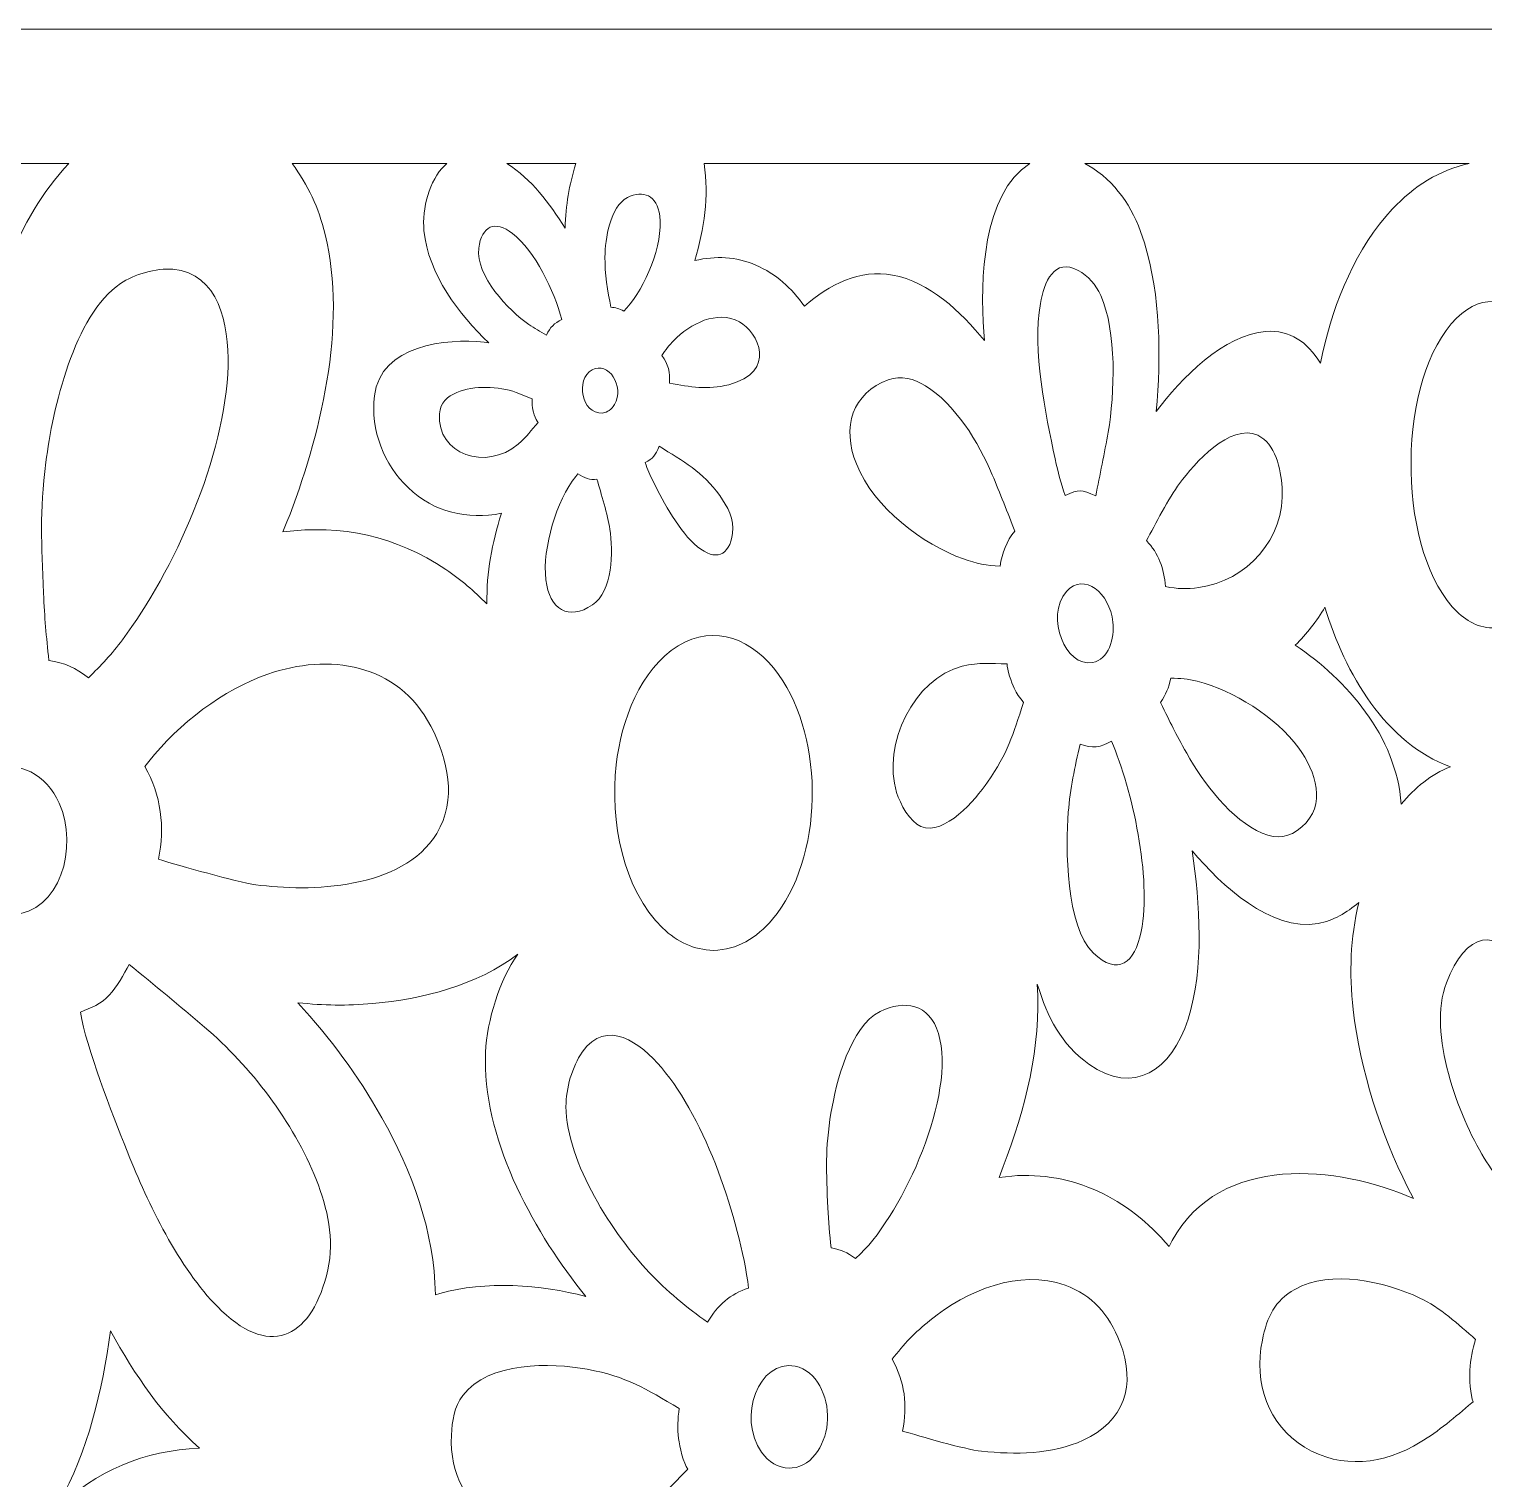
# Model space of a CAD drawing. Header units: centimetres. Extents: x -59 to 59, y -29 to 29.
# Drawn here: x 45.32 to 53, y -22.99 to -15.35 of the extents above; entities that cross this region are included whole.
import ezdxf

# ---------------------------------------------------------------- set-up
doc = ezdxf.new("R2010")
doc.units = ezdxf.units.CM
doc.header["$MEASUREMENT"] = 0
doc.layers.add('Camada 1', color=7, linetype='Continuous')

msp = doc.modelspace()

# ---------------------------------------------------------------- linework, layer by layer
at = {"layer": 'Camada 1', "color": 250, "lineweight": 9}
msp.add_open_spline([(56.365, -26.42502), (56.365, -26.42502), (56.365, -25.81689), (56.365, -25.81689), (56.365, -25.81689), (56.365, -25.81689), (56.61497, -25.81689), (56.61497, -25.81689), (56.61497, -25.81689), (56.61497, -25.81689), (56.61497, -24.53133), (56.61497, -24.53133), (56.61497, -24.53133), (56.61497, -24.53133), (56.365, -24.53133), (56.365, -24.53133), (56.365, -24.53133), (56.365, -24.53133), (56.365, -23.24575), (56.365, -23.24575), (56.365, -23.24575), (56.365, -23.24575), (56.61497, -23.24575), (56.61497, -23.24575), (56.61497, -23.24575), (56.61497, -23.24575), (56.61497, -21.95968), (56.61497, -21.95968), (56.61497, -21.95968), (56.61497, -21.95968), (56.365, -21.95968), (56.365, -21.95968), (56.365, -21.95968), (56.365, -21.95968), (56.365, -20.6741), (56.365, -20.6741), (56.365, -20.6741), (56.365, -20.6741), (56.61497, -20.6741), (56.61497, -20.6741), (56.61497, -20.6741), (56.61497, -20.6741), (56.61497, -19.38802), (56.61497, -19.38802), (56.61497, -19.38802), (56.61497, -19.38802), (56.365, -19.38802), (56.365, -19.38802), (56.365, -19.38802), (56.365, -19.38802), (56.365, -15.34581), (56.365, -15.34581), (56.365, -15.34581), (56.365, -15.34581), (34.00492, -15.34581), (34.00492, -15.34581), (34.00492, -15.34581), (34.00492, -15.34581), (34.00492, -19.38802), (34.00492, -19.38802), (34.00492, -19.38802), (34.00492, -19.38802), (33.75495, -19.38802), (33.75495, -19.38802), (33.75495, -19.38802), (33.75495, -19.38802), (33.75495, -20.6741), (33.75495, -20.6741), (33.75495, -20.6741), (33.75495, -20.6741), (34.00492, -20.6741), (34.00492, -20.6741), (34.00492, -20.6741), (34.00492, -20.6741), (34.00492, -21.95968), (34.00492, -21.95968), (34.00492, -21.95968), (34.00492, -21.95968), (33.75495, -21.95968), (33.75495, -21.95968), (33.75495, -21.95968), (33.75495, -21.95968), (33.75495, -23.24575), (33.75495, -23.24575), (33.75495, -23.24575), (33.75495, -23.24575), (34.00492, -23.24575), (34.00492, -23.24575), (34.00492, -23.24575), (34.00492, -23.24575), (34.00492, -24.53133), (34.00492, -24.53133), (34.00492, -24.53133), (34.00492, -24.53133), (33.75495, -24.53133), (33.75495, -24.53133), (33.75495, -24.53133), (33.75495, -24.53133), (33.75495, -25.81689), (33.75495, -25.81689), (33.75495, -25.81689), (33.75495, -25.81689), (34.00492, -25.81689), (34.00492, -25.81689), (34.00492, -25.81689), (34.00492, -25.81689), (34.00492, -26.42502), (34.00492, -26.42502)], degree=3, knots=[0, 0, 0, 0, 0.0357143, 0.0357143, 0.0357143, 0.0357143, 0.0714286, 0.0714286, 0.0714286, 0.0714286, 0.1071429, 0.1071429, 0.1071429, 0.1071429, 0.1428571, 0.1428571, 0.1428571, 0.1428571, 0.1785714, 0.1785714, 0.1785714, 0.1785714, 0.2142857, 0.2142857, 0.2142857, 0.2142857, 0.25, 0.25, 0.25, 0.25, 0.2857143, 0.2857143, 0.2857143, 0.2857143, 0.3214286, 0.3214286, 0.3214286, 0.3214286, 0.3571429, 0.3571429, 0.3571429, 0.3571429, 0.3928571, 0.3928571, 0.3928571, 0.3928571, 0.4285714, 0.4285714, 0.4285714, 0.4285714, 0.4642857, 0.4642857, 0.4642857, 0.4642857, 0.5, 0.5, 0.5, 0.5, 0.5357143, 0.5357143, 0.5357143, 0.5357143, 0.5714286, 0.5714286, 0.5714286, 0.5714286, 0.6071429, 0.6071429, 0.6071429, 0.6071429, 0.6428571, 0.6428571, 0.6428571, 0.6428571, 0.6785714, 0.6785714, 0.6785714, 0.6785714, 0.7142857, 0.7142857, 0.7142857, 0.7142857, 0.75, 0.75, 0.75, 0.75, 0.7857143, 0.7857143, 0.7857143, 0.7857143, 0.8214286, 0.8214286, 0.8214286, 0.8214286, 0.8571429, 0.8571429, 0.8571429, 0.8571429, 0.8928571, 0.8928571, 0.8928571, 0.8928571, 0.9285714, 0.9285714, 0.9285714, 0.9285714, 1, 1, 1, 1], dxfattribs=at)
at = {"layer": 'Camada 1', "color": 1, "lineweight": 9}
for points, knots in [([(43.16285, -17.25267), (43.00019, -17.09059), (42.8357, -17.02449), (42.61842, -17.0144), (42.61842, -17.0144), (42.75181, -16.80236), (42.8804, -16.53649), (42.88069, -16.27386), (42.88069, -16.27386), (42.88078, -16.19449), (42.86963, -16.1285), (42.84277, -16.05453), (42.84277, -16.05453), (42.84277, -16.05453), (45.53283, -16.05453), (45.53283, -16.05453), (45.53283, -16.05453), (45.38938, -16.20648), (45.29369, -16.37697), (45.21368, -16.57538), (45.21368, -16.57538), (45.11246, -16.82635), (45.05211, -17.09118), (45.01207, -17.3606), (45.01207, -17.3606), (44.87975, -17.0696), (44.72463, -16.78471), (44.51349, -16.55118), (44.51349, -16.55118), (44.30155, -16.31678), (43.9994, -16.11328), (43.68644, -16.23086), (43.68644, -16.23086), (43.40241, -16.33758), (43.25027, -16.66184), (43.18795, -16.95839), (43.18795, -16.95839), (43.16644, -17.06075), (43.16109, -17.14804), (43.16285, -17.25267)], [0, 0, 0, 0, 0.0909091, 0.0909091, 0.0909091, 0.0909091, 0.1818182, 0.1818182, 0.1818182, 0.1818182, 0.2727273, 0.2727273, 0.2727273, 0.2727273, 0.3636364, 0.3636364, 0.3636364, 0.3636364, 0.4545455, 0.4545455, 0.4545455, 0.4545455, 0.5454545, 0.5454545, 0.5454545, 0.5454545, 0.6363636, 0.6363636, 0.6363636, 0.6363636, 0.7272727, 0.7272727, 0.7272727, 0.7272727, 0.8181818, 0.8181818, 0.8181818, 0.8181818, 1, 1, 1, 1]), ([(47.7383, -18.37783), (47.73483, -18.2067), (47.76366, -18.06074), (47.81444, -17.89974), (47.81444, -17.89974), (47.63366, -17.93304), (47.46173, -17.89675), (47.32238, -17.76436), (47.32238, -17.76436), (47.19638, -17.64466), (47.12262, -17.46167), (47.14456, -17.28009), (47.14456, -17.28009), (47.17699, -17.01158), (47.5262, -16.97492), (47.72273, -16.99761), (47.72273, -16.99761), (47.72273, -16.99761), (47.74757, -17.00094), (47.74757, -17.00094), (47.74757, -17.00094), (47.59426, -16.85272), (47.42726, -16.63913), (47.40601, -16.40812), (47.40601, -16.40812), (47.39542, -16.29297), (47.43403, -16.1433), (47.51525, -16.06516), (47.51525, -16.06516), (47.51525, -16.06516), (47.52693, -16.05452), (47.52693, -16.05452), (47.52693, -16.05452), (47.52693, -16.05452), (46.71049, -16.05453), (46.71049, -16.05453), (46.71049, -16.05453), (46.79674, -16.17069), (46.84872, -16.28483), (46.88448, -16.42907), (46.88448, -16.42907), (47.00349, -16.90917), (46.85838, -17.50086), (46.68336, -17.94542), (46.68336, -17.94542), (46.68336, -17.94542), (46.66234, -17.998), (46.66234, -17.998), (46.66234, -17.998), (46.97096, -17.95774), (47.25701, -18.0183), (47.52142, -18.19667), (47.52142, -18.19667), (47.60371, -18.25218), (47.66698, -18.30726), (47.7383, -18.37783)], [0, 0, 0, 0, 0.0666667, 0.0666667, 0.0666667, 0.0666667, 0.1333333, 0.1333333, 0.1333333, 0.1333333, 0.2, 0.2, 0.2, 0.2, 0.2666667, 0.2666667, 0.2666667, 0.2666667, 0.3333333, 0.3333333, 0.3333333, 0.3333333, 0.4, 0.4, 0.4, 0.4, 0.4666667, 0.4666667, 0.4666667, 0.4666667, 0.5333333, 0.5333333, 0.5333333, 0.5333333, 0.6, 0.6, 0.6, 0.6, 0.6666667, 0.6666667, 0.6666667, 0.6666667, 0.7333333, 0.7333333, 0.7333333, 0.7333333, 0.8, 0.8, 0.8, 0.8, 0.8666667, 0.8666667, 0.8666667, 0.8666667, 1, 1, 1, 1]), ([(47.84314, -16.05453), (47.97473, -16.13845), (48.06596, -16.26111), (48.15022, -16.39602), (48.15022, -16.39602), (48.15626, -16.26862), (48.16952, -16.17491), (48.20757, -16.05453), (48.20757, -16.05453), (48.20757, -16.05453), (47.84314, -16.05453), (47.84314, -16.05453)], [0, 0, 0, 0, 0.25, 0.25, 0.25, 0.25, 0.5, 0.5, 0.5, 0.5, 1, 1, 1, 1]), ([(49.41296, -16.80789), (49.34325, -16.70977), (49.26384, -16.63727), (49.15642, -16.59101), (49.15642, -16.59101), (49.04858, -16.54456), (48.9469, -16.54128), (48.83433, -16.56639), (48.83433, -16.56639), (48.88324, -16.39844), (48.91165, -16.22979), (48.88303, -16.05453), (48.88303, -16.05453), (48.88303, -16.05453), (50.60136, -16.05453), (50.60136, -16.05453), (50.60136, -16.05453), (50.35122, -16.21425), (50.34004, -16.67189), (50.35861, -16.94299), (50.35861, -16.94299), (50.35861, -16.94299), (50.36215, -16.98907), (50.36215, -16.98907), (50.36215, -16.98907), (50.23485, -16.83387), (50.07381, -16.67947), (49.87792, -16.64299), (49.87792, -16.64299), (49.70708, -16.61117), (49.54215, -16.69204), (49.41296, -16.80789)], [0, 0, 0, 0, 0.1111111, 0.1111111, 0.1111111, 0.1111111, 0.2222222, 0.2222222, 0.2222222, 0.2222222, 0.3333333, 0.3333333, 0.3333333, 0.3333333, 0.4444444, 0.4444444, 0.4444444, 0.4444444, 0.5555556, 0.5555556, 0.5555556, 0.5555556, 0.6666667, 0.6666667, 0.6666667, 0.6666667, 0.7777778, 0.7777778, 0.7777778, 0.7777778, 1, 1, 1, 1]), ([(52.13404, -17.10699), (52.06342, -16.99587), (51.97569, -16.93165), (51.84647, -16.94067), (51.84647, -16.94067), (51.62917, -16.95585), (51.39602, -17.18791), (51.26853, -17.3627), (51.26853, -17.3627), (51.29467, -17.073), (51.29188, -16.75331), (51.20619, -16.47386), (51.20619, -16.47386), (51.15537, -16.30812), (51.07413, -16.17288), (50.93449, -16.08013), (50.93449, -16.08013), (50.93449, -16.08013), (50.89128, -16.05453), (50.89128, -16.05453), (50.89128, -16.05453), (50.89128, -16.05453), (52.91953, -16.05453), (52.91953, -16.05453), (52.91953, -16.05453), (52.75906, -16.09021), (52.62959, -16.17172), (52.51363, -16.29535), (52.51363, -16.29535), (52.32503, -16.49642), (52.20716, -16.78259), (52.14494, -17.05646), (52.14494, -17.05646), (52.14494, -17.05646), (52.13404, -17.10699), (52.13404, -17.10699)], [0, 0, 0, 0, 0.1, 0.1, 0.1, 0.1, 0.2, 0.2, 0.2, 0.2, 0.3, 0.3, 0.3, 0.3, 0.4, 0.4, 0.4, 0.4, 0.5, 0.5, 0.5, 0.5, 0.6, 0.6, 0.6, 0.6, 0.7, 0.7, 0.7, 0.7, 0.8, 0.8, 0.8, 0.8, 1, 1, 1, 1]), ([(48.39147, -16.81289), (48.37525, -16.73147), (48.35923, -16.63125), (48.36057, -16.54799), (48.36057, -16.54799), (48.36214, -16.45194), (48.38709, -16.28241), (48.47865, -16.23479), (48.47865, -16.23479), (48.56309, -16.19086), (48.63574, -16.22321), (48.64974, -16.33142), (48.64974, -16.33142), (48.66917, -16.48165), (48.57097, -16.71253), (48.47664, -16.81554), (48.47664, -16.81554), (48.47664, -16.81554), (48.45933, -16.83343), (48.45933, -16.83343), (48.45933, -16.83343), (48.43528, -16.81971), (48.41817, -16.81492), (48.39147, -16.81289)], [0, 0, 0, 0, 0.1428571, 0.1428571, 0.1428571, 0.1428571, 0.2857143, 0.2857143, 0.2857143, 0.2857143, 0.4285714, 0.4285714, 0.4285714, 0.4285714, 0.5714286, 0.5714286, 0.5714286, 0.5714286, 0.7142857, 0.7142857, 0.7142857, 0.7142857, 1, 1, 1, 1]), ([(48.05151, -16.95926), (48.07244, -16.91789), (48.09273, -16.89673), (48.13301, -16.87809), (48.13301, -16.87809), (48.09287, -16.72642), (47.99394, -16.51816), (47.87225, -16.42322), (47.87225, -16.42322), (47.78199, -16.35279), (47.7101, -16.3824), (47.69488, -16.50122), (47.69488, -16.50122), (47.67653, -16.64449), (47.8537, -16.83269), (47.95827, -16.90335), (47.95827, -16.90335), (47.99035, -16.92503), (48.01813, -16.94066), (48.05151, -16.95926)], [0, 0, 0, 0, 0.1666667, 0.1666667, 0.1666667, 0.1666667, 0.3333333, 0.3333333, 0.3333333, 0.3333333, 0.5, 0.5, 0.5, 0.5, 0.6666667, 0.6666667, 0.6666667, 0.6666667, 1, 1, 1, 1]), ([(50.94913, -17.80783), (50.97052, -17.7008), (50.99619, -17.57907), (51.01469, -17.47219), (51.01469, -17.47219), (51.04999, -17.26822), (51.06081, -16.94039), (50.9758, -16.75134), (50.9758, -16.75134), (50.95011, -16.69423), (50.91001, -16.64767), (50.85716, -16.61851), (50.85716, -16.61851), (50.73161, -16.54925), (50.67619, -16.68066), (50.65713, -16.79358), (50.65713, -16.79358), (50.61562, -17.03943), (50.68342, -17.37339), (50.7354, -17.61308), (50.7354, -17.61308), (50.7516, -17.68777), (50.76293, -17.73501), (50.78854, -17.80655), (50.78854, -17.80655), (50.85955, -17.7699), (50.87334, -17.77446), (50.94913, -17.80783)], [0, 0, 0, 0, 0.125, 0.125, 0.125, 0.125, 0.25, 0.25, 0.25, 0.25, 0.375, 0.375, 0.375, 0.375, 0.5, 0.5, 0.5, 0.5, 0.625, 0.625, 0.625, 0.625, 0.75, 0.75, 0.75, 0.75, 1, 1, 1, 1]), ([(45.42706, -18.67519), (45.41392, -18.54602), (45.40427, -18.45211), (45.39931, -18.32166), (45.39931, -18.32166), (45.38904, -18.0515), (45.37703, -17.90275), (45.41177, -17.63), (45.41177, -17.63), (45.44758, -17.34881), (45.5596, -16.85454), (45.80509, -16.68787), (45.80509, -16.68787), (45.87634, -16.6395), (45.99474, -16.60537), (46.08113, -16.61237), (46.08113, -16.61237), (46.32396, -16.63204), (46.37741, -16.90541), (46.37244, -17.12174), (46.37244, -17.12174), (46.36158, -17.59429), (46.0843, -18.21063), (45.81542, -18.56676), (45.81542, -18.56676), (45.75973, -18.64052), (45.70251, -18.70403), (45.63585, -18.76663), (45.63585, -18.76663), (45.56817, -18.71499), (45.50965, -18.68766), (45.42706, -18.67519)], [0, 0, 0, 0, 0.1111111, 0.1111111, 0.1111111, 0.1111111, 0.2222222, 0.2222222, 0.2222222, 0.2222222, 0.3333333, 0.3333333, 0.3333333, 0.3333333, 0.4444444, 0.4444444, 0.4444444, 0.4444444, 0.5555556, 0.5555556, 0.5555556, 0.5555556, 0.6666667, 0.6666667, 0.6666667, 0.6666667, 0.7777778, 0.7777778, 0.7777778, 0.7777778, 1, 1, 1, 1]), ([(53.04286, -18.50448), (52.95563, -18.50115), (52.89002, -18.46062), (52.8299, -18.3923), (52.8299, -18.3923), (52.53387, -18.05589), (52.53817, -17.18345), (52.85301, -16.87011), (52.85301, -16.87011), (52.99386, -16.72992), (53.15816, -16.76671), (53.27548, -16.91826), (53.27548, -16.91826), (53.46146, -17.15853), (53.50044, -17.57707), (53.4582, -17.87567), (53.4582, -17.87567), (53.4256, -18.10621), (53.30455, -18.49725), (53.04286, -18.50448)], [0, 0, 0, 0, 0.1666667, 0.1666667, 0.1666667, 0.1666667, 0.3333333, 0.3333333, 0.3333333, 0.3333333, 0.5, 0.5, 0.5, 0.5, 0.6666667, 0.6666667, 0.6666667, 0.6666667, 1, 1, 1, 1]), ([(48.70048, -17.21392), (48.81167, -17.23202), (48.9012, -17.25039), (49.01311, -17.22126), (49.01311, -17.22126), (49.27155, -17.15398), (49.16945, -16.94319), (49.06937, -16.88969), (49.06937, -16.88969), (48.95155, -16.82671), (48.80995, -16.89881), (48.72318, -16.98843), (48.72318, -16.98843), (48.70008, -17.01228), (48.67915, -17.03846), (48.66135, -17.06711), (48.66135, -17.06711), (48.69343, -17.11217), (48.70597, -17.15735), (48.70048, -17.21392)], [0, 0, 0, 0, 0.1666667, 0.1666667, 0.1666667, 0.1666667, 0.3333333, 0.3333333, 0.3333333, 0.3333333, 0.5, 0.5, 0.5, 0.5, 0.6666667, 0.6666667, 0.6666667, 0.6666667, 1, 1, 1, 1]), ([(48.34747, -17.37098), (48.23623, -17.37704), (48.20359, -17.19356), (48.29282, -17.1433), (48.29282, -17.1433), (48.37861, -17.09497), (48.46622, -17.22981), (48.4104, -17.32645), (48.4104, -17.32645), (48.39511, -17.35294), (48.37519, -17.3659), (48.34747, -17.37098)], [0, 0, 0, 0, 0.25, 0.25, 0.25, 0.25, 0.5, 0.5, 0.5, 0.5, 1, 1, 1, 1]), ([(50.52286, -17.99447), (50.48551, -17.89865), (50.44309, -17.79063), (50.40367, -17.6963), (50.40367, -17.6963), (50.33269, -17.52647), (50.20622, -17.32168), (50.05086, -17.22739), (50.05086, -17.22739), (49.99046, -17.19073), (49.92254, -17.17001), (49.85487, -17.19523), (49.85487, -17.19523), (49.66681, -17.26531), (49.60777, -17.44418), (49.68651, -17.63957), (49.68651, -17.63957), (49.78, -17.87157), (50.03753, -18.06401), (50.25246, -18.14061), (50.25246, -18.14061), (50.31917, -18.16438), (50.3751, -18.17556), (50.44522, -18.1778), (50.44522, -18.1778), (50.45473, -18.10981), (50.47855, -18.04495), (50.52286, -17.99447)], [0, 0, 0, 0, 0.125, 0.125, 0.125, 0.125, 0.25, 0.25, 0.25, 0.25, 0.375, 0.375, 0.375, 0.375, 0.5, 0.5, 0.5, 0.5, 0.625, 0.625, 0.625, 0.625, 0.75, 0.75, 0.75, 0.75, 1, 1, 1, 1]), ([(48.00853, -17.42027), (47.99365, -17.40663), (47.97923, -17.3555), (47.97675, -17.33126), (47.97675, -17.33126), (47.97675, -17.33126), (47.97609, -17.29621), (47.97609, -17.29621), (47.97609, -17.29621), (47.97609, -17.29621), (47.89243, -17.26221), (47.89243, -17.26221), (47.89243, -17.26221), (47.79979, -17.22832), (47.67032, -17.22433), (47.57892, -17.26247), (47.57892, -17.26247), (47.53112, -17.28242), (47.49119, -17.3158), (47.4875, -17.37439), (47.4875, -17.37439), (47.47387, -17.5905), (47.73293, -17.67739), (47.90223, -17.53565), (47.90223, -17.53565), (47.95522, -17.49128), (47.96664, -17.46621), (48.00853, -17.42027)], [0, 0, 0, 0, 0.125, 0.125, 0.125, 0.125, 0.25, 0.25, 0.25, 0.25, 0.375, 0.375, 0.375, 0.375, 0.5, 0.5, 0.5, 0.5, 0.625, 0.625, 0.625, 0.625, 0.75, 0.75, 0.75, 0.75, 1, 1, 1, 1]), ([(51.21686, -18.04383), (51.26149, -17.96072), (51.33479, -17.81878), (51.39167, -17.74182), (51.39167, -17.74182), (51.46882, -17.63744), (51.65752, -17.42146), (51.80418, -17.4883), (51.80418, -17.4883), (51.89568, -17.53), (51.9266, -17.6676), (51.93258, -17.76298), (51.93258, -17.76298), (51.94983, -18.03823), (51.74379, -18.25626), (51.49322, -18.29124), (51.49322, -18.29124), (51.43068, -18.29998), (51.37955, -18.29851), (51.31751, -18.28621), (51.31751, -18.28621), (51.30987, -18.19165), (51.28055, -18.11077), (51.21686, -18.04383)], [0, 0, 0, 0, 0.1428571, 0.1428571, 0.1428571, 0.1428571, 0.2857143, 0.2857143, 0.2857143, 0.2857143, 0.4285714, 0.4285714, 0.4285714, 0.4285714, 0.5714286, 0.5714286, 0.5714286, 0.5714286, 0.7142857, 0.7142857, 0.7142857, 0.7142857, 1, 1, 1, 1]), ([(48.64625, -17.5458), (48.77311, -17.62522), (48.8759, -17.67973), (48.96637, -17.80631), (48.96637, -17.80631), (49.00612, -17.8619), (49.04412, -17.93236), (49.03407, -18.00523), (49.03407, -18.00523), (49.01717, -18.12767), (48.94151, -18.15181), (48.84939, -18.0763), (48.84939, -18.0763), (48.75227, -17.99669), (48.67244, -17.84632), (48.61552, -17.73266), (48.61552, -17.73266), (48.59826, -17.6982), (48.5846, -17.66898), (48.57285, -17.6319), (48.57285, -17.6319), (48.61537, -17.61111), (48.62711, -17.5936), (48.64625, -17.5458)], [0, 0, 0, 0, 0.1428571, 0.1428571, 0.1428571, 0.1428571, 0.2857143, 0.2857143, 0.2857143, 0.2857143, 0.4285714, 0.4285714, 0.4285714, 0.4285714, 0.5714286, 0.5714286, 0.5714286, 0.5714286, 0.7142857, 0.7142857, 0.7142857, 0.7142857, 1, 1, 1, 1]), ([(48.31859, -17.72039), (48.33913, -17.79147), (48.37597, -17.91095), (48.38659, -17.98328), (48.38659, -17.98328), (48.40396, -18.10158), (48.40212, -18.31037), (48.29405, -18.38315), (48.29405, -18.38315), (48.16925, -18.4672), (48.06683, -18.40867), (48.04896, -18.25029), (48.04896, -18.25029), (48.02968, -18.07938), (48.10574, -17.83393), (48.20695, -17.70522), (48.20695, -17.70522), (48.20695, -17.70522), (48.21829, -17.69134), (48.21829, -17.69134), (48.21829, -17.69134), (48.24832, -17.71306), (48.2822, -17.72489), (48.31859, -17.72039)], [0, 0, 0, 0, 0.1428571, 0.1428571, 0.1428571, 0.1428571, 0.2857143, 0.2857143, 0.2857143, 0.2857143, 0.4285714, 0.4285714, 0.4285714, 0.4285714, 0.5714286, 0.5714286, 0.5714286, 0.5714286, 0.7142857, 0.7142857, 0.7142857, 0.7142857, 1, 1, 1, 1]), ([(50.7942, -18.3118), (50.68162, -18.44797), (50.7906, -18.71312), (50.93221, -18.68678), (50.93221, -18.68678), (51.01748, -18.67091), (51.04985, -18.56001), (51.03998, -18.47308), (51.03998, -18.47308), (51.0227, -18.32115), (50.89028, -18.20819), (50.7942, -18.3118)], [0, 0, 0, 0, 0.25, 0.25, 0.25, 0.25, 0.5, 0.5, 0.5, 0.5, 1, 1, 1, 1]), ([(52.56055, -19.43352), (52.63146, -19.34772), (52.71912, -19.27509), (52.82035, -19.23656), (52.82035, -19.23656), (52.47825, -19.11366), (52.26495, -18.74631), (52.15825, -18.3942), (52.15825, -18.3942), (52.11444, -18.46862), (52.06216, -18.53602), (52.00149, -18.59517), (52.00149, -18.59517), (52.27291, -18.7775), (52.53437, -19.07372), (52.56055, -19.43352)], [0, 0, 0, 0, 0.2, 0.2, 0.2, 0.2, 0.4, 0.4, 0.4, 0.4, 0.6, 0.6, 0.6, 0.6, 1, 1, 1, 1]), ([(48.93297, -20.20472), (48.82819, -20.20158), (48.74393, -20.16221), (48.66494, -20.08676), (48.66494, -20.08676), (48.4543, -19.88554), (48.38694, -19.51855), (48.41974, -19.22705), (48.41974, -19.22705), (48.44609, -18.99283), (48.54787, -18.721), (48.74593, -18.59904), (48.74593, -18.59904), (48.94038, -18.47931), (49.14443, -18.56482), (49.27671, -18.74998), (49.27671, -18.74998), (49.52254, -19.09412), (49.51412, -19.72094), (49.24401, -20.04086), (49.24401, -20.04086), (49.16067, -20.13957), (49.05813, -20.20239), (48.93297, -20.20472)], [0, 0, 0, 0, 0.1428571, 0.1428571, 0.1428571, 0.1428571, 0.2857143, 0.2857143, 0.2857143, 0.2857143, 0.4285714, 0.4285714, 0.4285714, 0.4285714, 0.5714286, 0.5714286, 0.5714286, 0.5714286, 0.7142857, 0.7142857, 0.7142857, 0.7142857, 1, 1, 1, 1]), ([(46.00502, -19.72428), (46.11737, -19.75761), (46.41468, -19.8441), (46.51921, -19.85858), (46.51921, -19.85858), (46.80167, -19.8977), (47.29369, -19.88531), (47.47316, -19.5879), (47.47316, -19.5879), (47.58075, -19.40959), (47.53306, -19.19672), (47.44241, -19.02284), (47.44241, -19.02284), (47.26729, -18.68696), (46.90002, -18.63706), (46.58264, -18.74787), (46.58264, -18.74787), (46.34881, -18.8295), (46.11237, -19.00778), (45.95502, -19.20834), (45.95502, -19.20834), (45.95502, -19.20834), (45.9341, -19.23572), (45.9341, -19.23572), (45.9341, -19.23572), (46.01789, -19.38634), (46.04207, -19.55404), (46.00502, -19.72428)], [0, 0, 0, 0, 0.125, 0.125, 0.125, 0.125, 0.25, 0.25, 0.25, 0.25, 0.375, 0.375, 0.375, 0.375, 0.5, 0.5, 0.5, 0.5, 0.625, 0.625, 0.625, 0.625, 0.75, 0.75, 0.75, 0.75, 1, 1, 1, 1]), ([(50.4825, -18.69327), (50.48036, -18.72207), (50.50516, -18.79386), (50.51827, -18.82108), (50.51827, -18.82108), (50.53357, -18.85285), (50.54655, -18.87095), (50.56818, -18.89719), (50.56818, -18.89719), (50.51095, -19.07134), (50.48698, -19.16183), (50.37833, -19.31795), (50.37833, -19.31795), (50.31513, -19.40876), (50.15296, -19.60279), (50.02753, -19.55117), (50.02753, -19.55117), (49.96913, -19.52714), (49.91771, -19.43233), (49.89909, -19.37193), (49.89909, -19.37193), (49.82111, -19.11882), (49.99043, -18.77063), (50.24499, -18.70654), (50.24499, -18.70654), (50.34068, -18.68244), (50.39233, -18.69433), (50.4825, -18.69327)], [0, 0, 0, 0, 0.125, 0.125, 0.125, 0.125, 0.25, 0.25, 0.25, 0.25, 0.375, 0.375, 0.375, 0.375, 0.5, 0.5, 0.5, 0.5, 0.625, 0.625, 0.625, 0.625, 0.75, 0.75, 0.75, 0.75, 1, 1, 1, 1]), ([(51.29153, -18.89719), (51.34521, -19.01207), (51.36727, -19.05344), (51.42898, -19.1654), (51.42898, -19.1654), (51.5156, -19.32254), (51.66702, -19.51807), (51.82797, -19.58656), (51.82797, -19.58656), (51.90659, -19.62), (51.96958, -19.61048), (52.03606, -19.55389), (52.03606, -19.55389), (52.16952, -19.44027), (52.10952, -19.25958), (52.02015, -19.13855), (52.02015, -19.13855), (51.896, -18.97041), (51.67573, -18.83424), (51.48496, -18.78576), (51.48496, -18.78576), (51.43466, -18.77297), (51.39642, -18.76929), (51.34505, -18.76946), (51.34505, -18.76946), (51.33379, -18.82011), (51.3194, -18.85502), (51.29153, -18.89719)], [0, 0, 0, 0, 0.125, 0.125, 0.125, 0.125, 0.25, 0.25, 0.25, 0.25, 0.375, 0.375, 0.375, 0.375, 0.5, 0.5, 0.5, 0.5, 0.625, 0.625, 0.625, 0.625, 0.75, 0.75, 0.75, 0.75, 1, 1, 1, 1]), ([(50.86786, -19.11767), (50.92709, -19.14025), (50.9779, -19.13489), (51.03219, -19.10082), (51.03219, -19.10082), (51.14301, -19.36084), (51.24517, -19.82176), (51.18888, -20.10584), (51.18888, -20.10584), (51.15568, -20.27335), (51.06565, -20.34033), (50.93695, -20.21892), (50.93695, -20.21892), (50.79031, -20.0806), (50.78968, -19.66219), (50.80466, -19.47539), (50.80466, -19.47539), (50.81461, -19.35135), (50.83824, -19.23804), (50.86786, -19.11767)], [0, 0, 0, 0, 0.1666667, 0.1666667, 0.1666667, 0.1666667, 0.3333333, 0.3333333, 0.3333333, 0.3333333, 0.5, 0.5, 0.5, 0.5, 0.6666667, 0.6666667, 0.6666667, 0.6666667, 1, 1, 1, 1]), ([(45.2336, -20.01552), (45.10299, -20.01173), (45.01026, -19.91067), (44.96856, -19.78455), (44.96856, -19.78455), (44.90753, -19.59998), (44.96244, -19.35474), (45.12742, -19.26728), (45.12742, -19.26728), (45.269, -19.19222), (45.41467, -19.27963), (45.48185, -19.42819), (45.48185, -19.42819), (45.5866, -19.6598), (45.48469, -20.00713), (45.2336, -20.01552)], [0, 0, 0, 0, 0.2, 0.2, 0.2, 0.2, 0.4, 0.4, 0.4, 0.4, 0.6, 0.6, 0.6, 0.6, 1, 1, 1, 1]), ([(50.64121, -20.38328), (50.69671, -20.56053), (50.76521, -20.69961), (50.91329, -20.80479), (50.91329, -20.80479), (51.14916, -20.97234), (51.34892, -20.83919), (51.4363, -20.56734), (51.4363, -20.56734), (51.52327, -20.2968), (51.49781, -19.95721), (51.45813, -19.67992), (51.45813, -19.67992), (51.61367, -19.8633), (51.87058, -20.10604), (52.12247, -20.0628), (52.12247, -20.0628), (52.20253, -20.04906), (52.27297, -20.00491), (52.33669, -19.95314), (52.33669, -19.95314), (52.2917, -20.14369), (52.28585, -20.3215), (52.30746, -20.5165), (52.30746, -20.5165), (52.343, -20.83725), (52.45399, -21.17111), (52.59421, -21.45448), (52.59421, -21.45448), (52.59421, -21.45448), (52.62457, -21.51408), (52.62457, -21.51408), (52.62457, -21.51408), (52.22709, -21.33865), (51.60686, -21.27322), (51.35243, -21.73586), (51.35243, -21.73586), (51.35243, -21.73586), (51.33615, -21.76688), (51.33615, -21.76688), (51.33615, -21.76688), (51.11645, -21.50979), (50.83261, -21.37075), (50.50607, -21.39486), (50.50607, -21.39486), (50.50607, -21.39486), (50.4392, -21.40201), (50.4392, -21.40201), (50.4392, -21.40201), (50.55925, -21.10032), (50.65179, -20.77508), (50.64411, -20.4434), (50.64411, -20.4434), (50.64411, -20.4434), (50.64121, -20.38328), (50.64121, -20.38328)], [0, 0, 0, 0, 0.0666667, 0.0666667, 0.0666667, 0.0666667, 0.1333333, 0.1333333, 0.1333333, 0.1333333, 0.2, 0.2, 0.2, 0.2, 0.2666667, 0.2666667, 0.2666667, 0.2666667, 0.3333333, 0.3333333, 0.3333333, 0.3333333, 0.4, 0.4, 0.4, 0.4, 0.4666667, 0.4666667, 0.4666667, 0.4666667, 0.5333333, 0.5333333, 0.5333333, 0.5333333, 0.6, 0.6, 0.6, 0.6, 0.6666667, 0.6666667, 0.6666667, 0.6666667, 0.7333333, 0.7333333, 0.7333333, 0.7333333, 0.8, 0.8, 0.8, 0.8, 0.8666667, 0.8666667, 0.8666667, 0.8666667, 1, 1, 1, 1]), ([(53.21838, -21.58143), (53.27463, -21.50726), (53.33647, -21.45851), (53.42469, -21.43967), (53.42469, -21.43967), (53.439, -21.10928), (53.3763, -20.60661), (53.21358, -20.32033), (53.21358, -20.32033), (53.06662, -20.06177), (52.90024, -20.11121), (52.79918, -20.37561), (52.79918, -20.37561), (52.69633, -20.64471), (52.86247, -21.0763), (52.9988, -21.3015), (52.9988, -21.3015), (53.05867, -21.40039), (53.14011, -21.49953), (53.21838, -21.58143)], [0, 0, 0, 0, 0.1666667, 0.1666667, 0.1666667, 0.1666667, 0.3333333, 0.3333333, 0.3333333, 0.3333333, 0.5, 0.5, 0.5, 0.5, 0.6666667, 0.6666667, 0.6666667, 0.6666667, 1, 1, 1, 1]), ([(47.90098, -20.22421), (47.80373, -20.36136), (47.73889, -20.57288), (47.73088, -20.7433), (47.73088, -20.7433), (47.71011, -21.18566), (47.9752, -21.66927), (48.23156, -21.99471), (48.23156, -21.99471), (48.23156, -21.99471), (48.25986, -22.03024), (48.25986, -22.03024), (48.25986, -22.03024), (48.02349, -21.96649), (47.72785, -21.94648), (47.48969, -22.01445), (47.48969, -22.01445), (47.48969, -22.01445), (47.46634, -22.02144), (47.46634, -22.02144), (47.46634, -22.02144), (47.46119, -21.68629), (47.34299, -21.3714), (47.18385, -21.08754), (47.18385, -21.08754), (47.05555, -20.85866), (46.91274, -20.67065), (46.741, -20.48075), (46.741, -20.48075), (46.88114, -20.49554), (46.99458, -20.49763), (47.13703, -20.48533), (47.13703, -20.48533), (47.39185, -20.46332), (47.68992, -20.38825), (47.90072, -20.22442), (47.90072, -20.22442), (47.90072, -20.22442), (47.90098, -20.22421), (47.90098, -20.22421)], [0, 0, 0, 0, 0.0909091, 0.0909091, 0.0909091, 0.0909091, 0.1818182, 0.1818182, 0.1818182, 0.1818182, 0.2727273, 0.2727273, 0.2727273, 0.2727273, 0.3636364, 0.3636364, 0.3636364, 0.3636364, 0.4545455, 0.4545455, 0.4545455, 0.4545455, 0.5454545, 0.5454545, 0.5454545, 0.5454545, 0.6363636, 0.6363636, 0.6363636, 0.6363636, 0.7272727, 0.7272727, 0.7272727, 0.7272727, 0.8181818, 0.8181818, 0.8181818, 0.8181818, 1, 1, 1, 1]), ([(45.85104, -20.27855), (45.98306, -20.38731), (46.11858, -20.49834), (46.24861, -20.60956), (46.24861, -20.60956), (46.49078, -20.81671), (46.71637, -21.1075), (46.83837, -21.41607), (46.83837, -21.41607), (46.89664, -21.56342), (46.93556, -21.73025), (46.89901, -21.88926), (46.89901, -21.88926), (46.81873, -22.23853), (46.60794, -22.36087), (46.33872, -22.10615), (46.33872, -22.10615), (46.13288, -21.9114), (45.96055, -21.56465), (45.85492, -21.30015), (45.85492, -21.30015), (45.78094, -21.11488), (45.64375, -20.77167), (45.6015, -20.56983), (45.6015, -20.56983), (45.6015, -20.56983), (45.5939, -20.53045), (45.5939, -20.53045), (45.5939, -20.53045), (45.64735, -20.50863), (45.707, -20.48665), (45.74603, -20.44172), (45.74603, -20.44172), (45.78552, -20.39623), (45.82251, -20.33287), (45.85104, -20.27855)], [0, 0, 0, 0, 0.1, 0.1, 0.1, 0.1, 0.2, 0.2, 0.2, 0.2, 0.3, 0.3, 0.3, 0.3, 0.4, 0.4, 0.4, 0.4, 0.5, 0.5, 0.5, 0.5, 0.6, 0.6, 0.6, 0.6, 0.7, 0.7, 0.7, 0.7, 0.8, 0.8, 0.8, 0.8, 1, 1, 1, 1]), ([(49.55313, -21.77398), (49.5458, -21.70331), (49.53897, -21.63437), (49.5362, -21.56333), (49.5362, -21.56333), (49.52878, -21.37353), (49.52122, -21.25281), (49.55284, -21.06274), (49.55284, -21.06274), (49.57988, -20.90008), (49.65435, -20.60574), (49.81166, -20.52774), (49.81166, -20.52774), (49.93878, -20.46471), (50.07255, -20.48461), (50.1197, -20.64391), (50.1197, -20.64391), (50.21516, -20.96637), (49.93653, -21.58091), (49.70861, -21.80544), (49.70861, -21.80544), (49.70861, -21.80544), (49.68244, -21.83066), (49.68244, -21.83066), (49.68244, -21.83066), (49.63838, -21.79701), (49.60614, -21.78314), (49.55313, -21.77398)], [0, 0, 0, 0, 0.125, 0.125, 0.125, 0.125, 0.25, 0.25, 0.25, 0.25, 0.375, 0.375, 0.375, 0.375, 0.5, 0.5, 0.5, 0.5, 0.625, 0.625, 0.625, 0.625, 0.75, 0.75, 0.75, 0.75, 1, 1, 1, 1]), ([(48.90126, -22.1661), (48.95577, -22.07478), (49.02119, -22.01647), (49.11847, -21.98556), (49.11847, -21.98556), (49.06873, -21.61566), (48.89355, -21.10083), (48.65869, -20.82325), (48.65869, -20.82325), (48.54854, -20.69307), (48.36841, -20.55914), (48.24052, -20.74144), (48.24052, -20.74144), (48.18818, -20.81608), (48.15434, -20.93456), (48.15503, -21.02756), (48.15503, -21.02756), (48.15725, -21.32639), (48.40547, -21.70279), (48.59383, -21.90398), (48.59383, -21.90398), (48.68202, -21.99819), (48.79753, -22.09246), (48.90126, -22.1661)], [0, 0, 0, 0, 0.1428571, 0.1428571, 0.1428571, 0.1428571, 0.2857143, 0.2857143, 0.2857143, 0.2857143, 0.4285714, 0.4285714, 0.4285714, 0.4285714, 0.5714286, 0.5714286, 0.5714286, 0.5714286, 0.7142857, 0.7142857, 0.7142857, 0.7142857, 1, 1, 1, 1]), ([(49.93034, -22.7398), (50.02021, -22.76689), (50.25816, -22.83671), (50.34679, -22.84616), (50.34679, -22.84616), (50.52243, -22.86491), (50.71839, -22.86358), (50.88373, -22.78809), (50.88373, -22.78809), (51.09674, -22.69083), (51.16604, -22.49945), (51.07663, -22.27097), (51.07663, -22.27097), (51.01939, -22.12467), (50.9312, -22.02227), (50.78877, -21.97132), (50.78877, -21.97132), (50.54587, -21.88443), (50.27075, -21.99712), (50.07435, -22.15666), (50.07435, -22.15666), (49.99688, -22.21958), (49.93663, -22.28093), (49.87544, -22.3612), (49.87544, -22.3612), (49.9423, -22.48149), (49.95719, -22.60345), (49.93034, -22.7398)], [0, 0, 0, 0, 0.125, 0.125, 0.125, 0.125, 0.25, 0.25, 0.25, 0.25, 0.375, 0.375, 0.375, 0.375, 0.5, 0.5, 0.5, 0.5, 0.625, 0.625, 0.625, 0.625, 0.75, 0.75, 0.75, 0.75, 1, 1, 1, 1]), ([(52.94045, -22.5852), (52.92454, -22.55629), (52.92085, -22.45628), (52.92273, -22.4194), (52.92273, -22.4194), (52.92562, -22.36242), (52.93602, -22.31043), (52.95299, -22.2565), (52.95299, -22.2565), (52.8648, -22.17944), (52.76219, -22.08688), (52.65916, -22.03839), (52.65916, -22.03839), (52.47273, -21.95064), (52.19084, -21.88769), (51.99984, -21.99263), (51.99984, -21.99263), (51.89298, -22.05134), (51.8537, -22.13791), (51.82812, -22.26009), (51.82812, -22.26009), (51.77979, -22.491), (51.86009, -22.70697), (52.05061, -22.82483), (52.05061, -22.82483), (52.24385, -22.94438), (52.47109, -22.91468), (52.66074, -22.79947), (52.66074, -22.79947), (52.75787, -22.74046), (52.84585, -22.66581), (52.93253, -22.59077), (52.93253, -22.59077), (52.93253, -22.59077), (52.94045, -22.5852), (52.94045, -22.5852)], [0, 0, 0, 0, 0.1, 0.1, 0.1, 0.1, 0.2, 0.2, 0.2, 0.2, 0.3, 0.3, 0.3, 0.3, 0.4, 0.4, 0.4, 0.4, 0.5, 0.5, 0.5, 0.5, 0.6, 0.6, 0.6, 0.6, 0.7, 0.7, 0.7, 0.7, 0.8, 0.8, 0.8, 0.8, 1, 1, 1, 1]), ([(46.22144, -22.83036), (46.02162, -22.651), (45.88551, -22.45098), (45.75162, -22.21188), (45.75162, -22.21188), (45.71028, -22.52731), (45.63367, -22.8453), (45.47986, -23.12045), (45.47986, -23.12045), (45.47986, -23.12045), (45.45923, -23.15637), (45.45923, -23.15637), (45.45923, -23.15637), (45.68192, -22.94712), (45.92885, -22.84289), (46.22144, -22.83036)], [0, 0, 0, 0, 0.2, 0.2, 0.2, 0.2, 0.4, 0.4, 0.4, 0.4, 0.6, 0.6, 0.6, 0.6, 1, 1, 1, 1]), ([(48.79748, -22.94097), (48.77491, -22.9134), (48.75359, -22.8194), (48.74882, -22.78001), (48.74882, -22.78001), (48.74224, -22.72562), (48.74409, -22.67511), (48.75261, -22.62116), (48.75261, -22.62116), (48.57124, -22.5153), (48.47853, -22.45357), (48.26752, -22.41441), (48.26752, -22.41441), (48.07723, -22.3791), (47.74701, -22.37123), (47.61101, -22.55268), (47.61101, -22.55268), (47.56624, -22.61239), (47.55382, -22.68653), (47.55044, -22.76174), (47.55044, -22.76174), (47.53169, -23.17842), (47.93731, -23.39859), (48.28678, -23.30502), (48.28678, -23.30502), (48.49624, -23.24894), (48.63921, -23.1059), (48.79003, -22.9473), (48.79003, -22.9473), (48.79003, -22.9473), (48.79748, -22.94097), (48.79748, -22.94097)], [0, 0, 0, 0, 0.1111111, 0.1111111, 0.1111111, 0.1111111, 0.2222222, 0.2222222, 0.2222222, 0.2222222, 0.3333333, 0.3333333, 0.3333333, 0.3333333, 0.4444444, 0.4444444, 0.4444444, 0.4444444, 0.5555556, 0.5555556, 0.5555556, 0.5555556, 0.6666667, 0.6666667, 0.6666667, 0.6666667, 0.7777778, 0.7777778, 0.7777778, 0.7777778, 1, 1, 1, 1]), ([(49.33315, -22.93549), (49.27128, -22.93236), (49.22456, -22.9046), (49.18677, -22.85125), (49.18677, -22.85125), (49.05615, -22.66692), (49.17183, -22.36057), (49.36362, -22.39796), (49.36362, -22.39796), (49.47696, -22.42005), (49.53916, -22.5574), (49.53473, -22.67857), (49.53473, -22.67857), (49.53039, -22.7968), (49.46113, -22.92427), (49.34846, -22.93471), (49.34846, -22.93471), (49.34846, -22.93471), (49.33315, -22.93549), (49.33315, -22.93549)], [0, 0, 0, 0, 0.1666667, 0.1666667, 0.1666667, 0.1666667, 0.3333333, 0.3333333, 0.3333333, 0.3333333, 0.5, 0.5, 0.5, 0.5, 0.6666667, 0.6666667, 0.6666667, 0.6666667, 1, 1, 1, 1])]:
    msp.add_open_spline(points, degree=3, knots=knots, dxfattribs=at)

doc.saveas('drawing.dxf')
